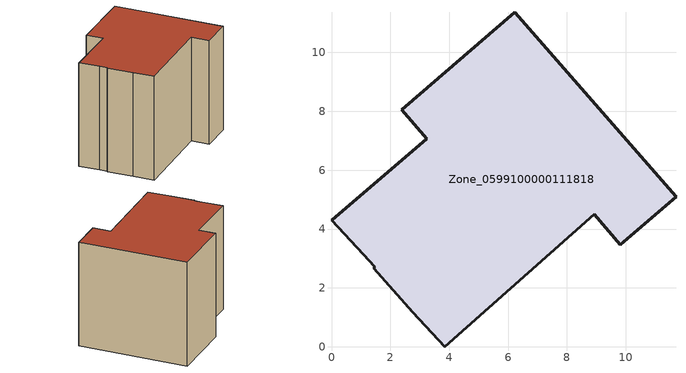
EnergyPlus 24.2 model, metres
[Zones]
Zone_0599100000111818
 floor ground (C_G): 11.71,5.1 9.82,3.47 8.93,4.5 3.85,0 2.76,1.17 1.43,2.67 1.48,2.72 1.08,3.14 0,4.29 3.24,7.07 2.39,8.06 6.24,11.37 z0.04
 wall outside (C_F): 1.08,3.14 1.48,2.72 1.43,2.67 2.76,1.17 3.85,0 8.93,4.5 9.82,3.47 11.71,5.1 6.24,11.37 2.39,8.06 3.24,7.07 0,4.29 1.08,3.14 z0.04:8.2
 roof outside (C_R): 1.48,2.72 1.43,2.67 2.76,1.17 3.85,0 8.93,4.5 9.82,3.47 11.71,5.1 6.24,11.37 2.39,8.06 3.24,7.07 0,4.29 1.08,3.14 z8.2
[BUILDING]
Pand.0599100000111818: North Axis=0; Terrain=City; Loads Convergence Tolerance Value=0.04; Temperature Convergence Tolerance Value=0.4; Solar Distribution=FullExterior; Maximum Number of Warmup Days=25; Minimum Number of Warmup Days=1
[Site:Location]
Rotterdam.The.Hague.AP_ZH_NLD Design_Conditions: Latitude=51.96; Longitude=4.45; Time Zone=1; Elevation=-4.5
[SITE:GROUNDTEMPERATURE:BUILDINGSURFACE]
18, 18, 18, 18, 18, 18, 18, 18, 18, 18, 18, 18
[MATERIAL] Thermal Absorptance=0.9; Solar Absorptance=0.7; Visible Absorptance=0.7
Name | Roughness | Thickness | Conductivity | Density | Specific Heat
G.TC.1946 | MediumSmooth | 0.15 | 1 | 540 | 1210
F.TC.1946 | Rough | 0.3 | 0.857143 | 1920 | 840
R.TC.1946 | MediumRough | 0.2 | 0.909091 | 1500 | 1000
[CONSTRUCTION]
C_G: G.TC.1946
C_F: F.TC.1946
C_R: R.TC.1946
[ZONE]
Zone_0599100000111818: Type=1; Multiplier=1; Ceiling Height=Autocalculate; Volume=Autocalculate; Floor Area=autocalculate; Part of Total Floor Area=Yes
[ZONEINFILTRATION:DESIGNFLOWRATE]
Infil_Zone_0599100000111818: Zone or ZoneList or Space or SpaceList=Zone_0599100000111818; Schedule=AlwaysOn; Design Flow Rate Calculation Method=Flow/Area; Flow Rate per Floor Area=0.003; Constant Term Coefficient=1; Temperature Term Coefficient=0; Velocity Term Coefficient=0; Velocity Squared Term Coefficient=0
[HVACTEMPLATE:ZONE:IDEALLOADSAIRSYSTEM]
Zone_0599100000111818: Maximum Heating Supply Air Temperature=50; Minimum Cooling Supply Air Temperature=13; Maximum Heating Supply Air Humidity Ratio=0.0156; Minimum Cooling Supply Air Humidity Ratio=0.0077; Heating Limit=NoLimit; Cooling Limit=NoLimit; Dehumidification Control Type=ConstantSensibleHeatRatio; Cooling Sensible Heat Ratio=0.7; Dehumidification Setpoint=60; Humidification Control Type=None; Humidification Setpoint=30; Outdoor Air Method=None; Outdoor Air Flow Rate per Person=0.00944; Outdoor Air Flow Rate per Zone Floor Area=0; Outdoor Air Flow Rate per Zone=0; Demand Controlled Ventilation Type=None; Outdoor Air Economizer Type=NoEconomizer; Heat Recovery Type=None; Sensible Heat Recovery Effectiveness=0.7; Latent Heat Recovery Effectiveness=0.65
[ZONECONTROL:THERMOSTAT]
ThermostatControl_Zone_0599100000111818: Zone or ZoneList=Zone_0599100000111818; Control Type Schedule=DualSetpointControlType; Control 1=Thermostat_Zone_0599100000111818; Temperature Difference Between Cutout And Setpoint=0
[THERMOSTATSETPOINT:DUALSETPOINT]
Thermostat_Zone_0599100000111818: Heating Setpoint Temperature Schedule=HeatingSetpoint_Zone_0599100000111818; Cooling Setpoint Temperature Schedule=CoolingSetpoint_Zone_0599100000111818
[SCHEDULE:COMPACT]
HeatingSetpoint_Zone_0599100000111818: Through: 12/31, For: AllDays, Until: 24:00, 21
CoolingSetpoint_Zone_0599100000111818: Through: 12/31, For: AllDays, Until: 24:00, 24
DualSetpointControlType: Through: 12/31, For: AllDays, Until: 24:00, 4
AlwaysOn: Through: 12/31, For: AllDays, Until: 24:00, 1
